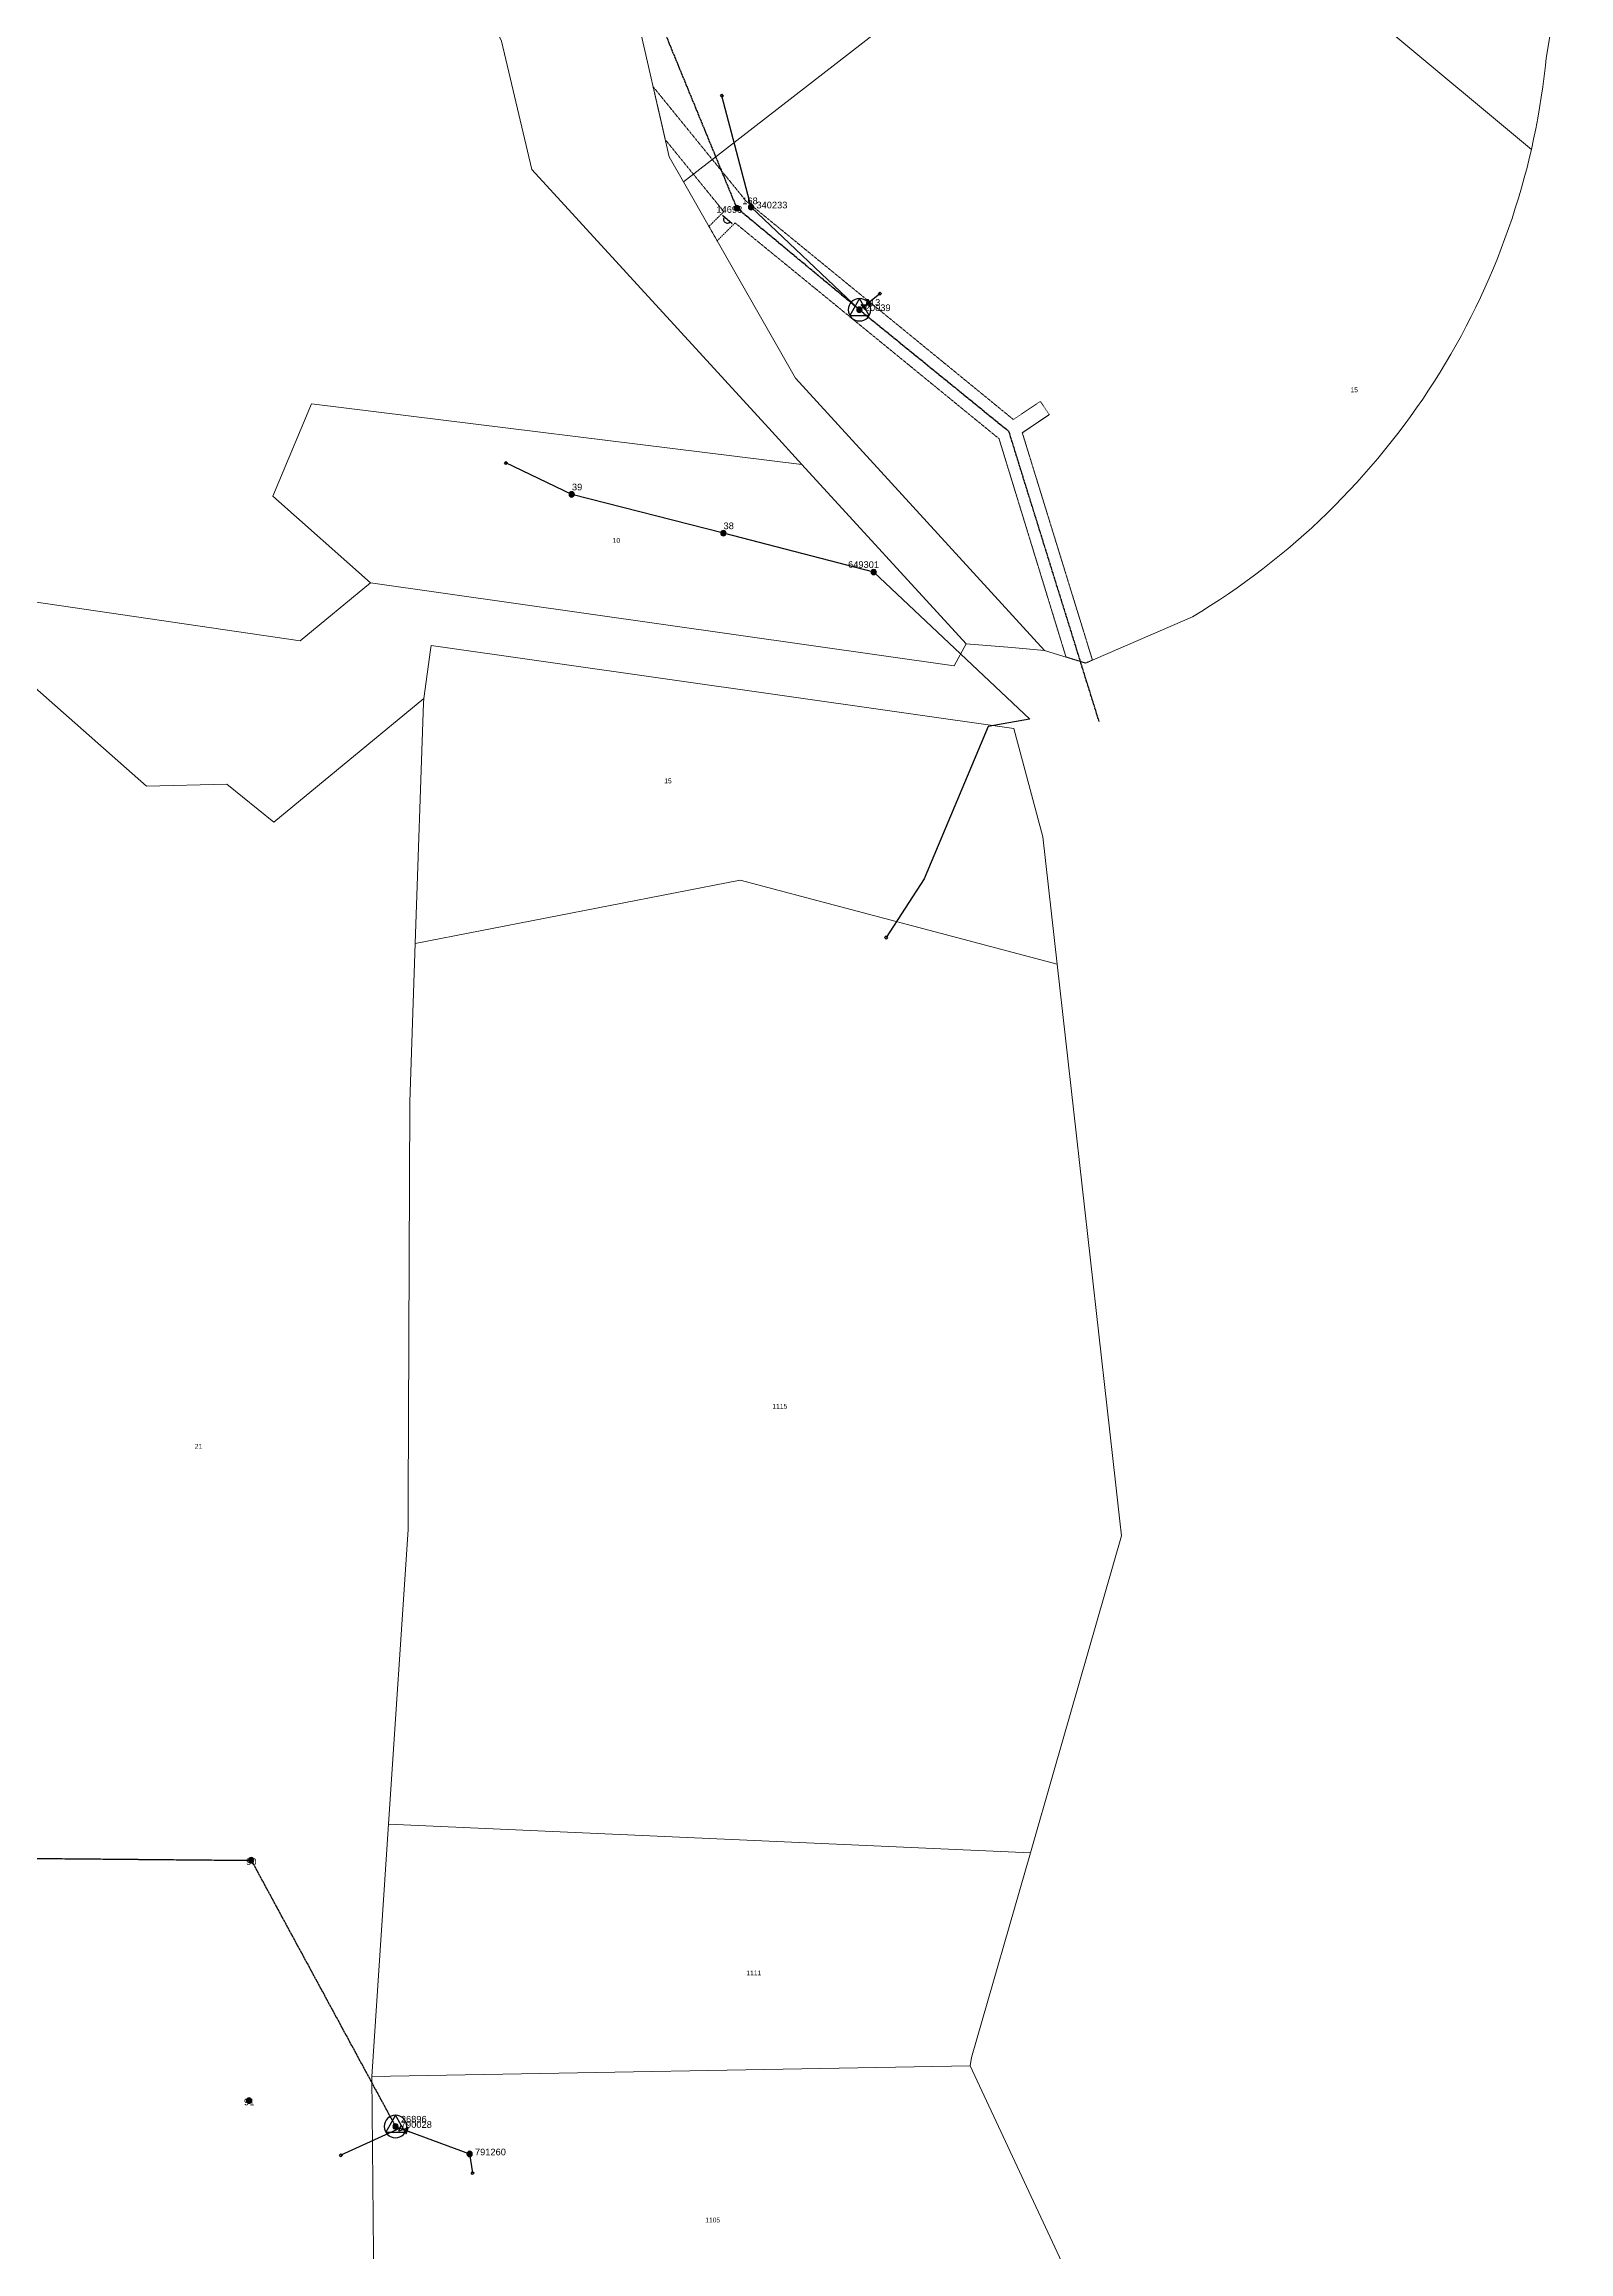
# Model space of a CAD drawing. Header units: metres. Extents: x 277106 to 279712, y 6234192 to 6236845.
# Drawn here: x 279105 to 279678, y 6235159 to 6235989 of the extents above; entities that cross this region are included whole.
import ezdxf
from ezdxf.enums import TextEntityAlignment as Align

# ---------------------------------------------------------------- set-up
doc = ezdxf.new("R2010")
doc.units = ezdxf.units.M
for name, pattern in [('Cable Exist OH', [1, 1, 0]), ('HIDDEN', [0.375, 0.25, -0.125]), ('HIDDEN2', [0.1875, 0.125, -0.0625])]:
    doc.linetypes.add(name, pattern=pattern)
doc.layers.get('0').update_dxf_attribs({"color": 6})
for name, color, linetype, lineweight in [('Cadastre Land Parcels_SP_EXT', 9, 'Continuous', 5), ('Cadastre Other Property_SP_EXT', 9, 'HIDDEN', 5), ('Cadastre Roads_SP_EXT', 9, 'Continuous', 5)]:
    doc.layers.add(name, color=color, linetype=linetype, lineweight=lineweight)
for name, color, linetype in [('Equip_HV_EXT', 7, 'Continuous'), ('Equip_LV_EXT', 7, 'Continuous'), ('Equip_SP_HV_EXT', 7, 'Continuous'), ('Mains_HV_EXT', 7, 'Continuous'), ('Services_SP_EXT', 7, 'Continuous'), ('Sub_SP_TR_HV_LV_EXT', 7, 'Continuous'), ('SupportsOH_SP_TR_HV_LV_SL_EXT', 7, 'Continuous')]:
    doc.layers.add(name, color=color, linetype=linetype)
doc.styles.add('POLE_LABEL', font='arial.ttf')
doc.styles.get("Standard").update_dxf_attribs({"font": 'arial.ttf'})

# ---------------------------------------------------------------- blocks, each defined once
blk = doc.blocks.new('SUB_POLE_EXT')
blk.add_line((2.16, 0.48), (2.16, 0.48, 0))
blk.add_lwpolyline([(-4.22, 0, 1), (4.22, 0, 1)], format="xyb", close=True)
blk.add_lwpolyline([(2.14, 0.52), (0, 4.22), (-3.66, -2.11), (3.66, -2.11)], close=True)
for tag, height, flags, p in [('STREET_CODE', 0.2, 9, (1.5, 0)), ('ASSET_NUM', 2.5, 8, (2, 2)), ('CONSTRUCTED_VOLTAGE', 0.2, 9, (1.5, -0.2)), ('OPERATING_VOLTAGE', 0.2, 9, (1.5, -0.6)), ('OPERATED_BY', 0.2, 9, (1.5, -0.8)), ('ORIENTATION', 0.2, 9, (1.5, -1.2)), ('OWNED_BY', 0.2, 9, (1.5, -1.4)), ('SECONDARY_VOLTAGE', 0.2, 9, (1.5, -1.6)), ('STATE', 0.2, 9, (1.5, -1.8)), ('SUBSTATION_TYPE', 0.2, 9, (1.5, -2)), ('STREETNAME', 0.2, 9, (1.5, -2.8)), ('SUBURB', 0.2, 9, (1.5, -3)), ('Z', 0.2, 1, (1.5, -3.4)), ('NO_PHASES', 0.2, 9, (1.5, -0.4)), ('MAINTAINED_BY', 0.2, 9, (1.5, -1)), ('USAGE', 0.2, 9, (1.5, -2.2)), ('LEGEND', 0.2, 9, (1.5, -2.4)), ('LOCATION', 0.2, 9, (1.5, -2.6)), ('NOTES', 0.2, 9, (1.5, -3.2))]:
    blk.add_attdef(tag, text='', height=height, dxfattribs=dict(flags=flags)).set_placement(p, align=Align.MIDDLE_LEFT)
blk = doc.blocks.new('LV_OH_LINKS_DISTFUSE_EXT')
for p, q in [((0, 0), (0.96, 0)), ((3.84, 0), (4.8, 0))]:
    blk.add_line(p, q)
blk.add_lwpolyline([(3.84, -1.2), (3.84, 1.2), (0.96, -1.2), (0.96, 1.2)], close=True)
at = {"flags": 9}
for tag, p in [('ACTUAL_STATUS', (0, 0)), ('CONSTRUCTED_VOLTAGE', (0, -0.2)), ('OPERATING_VOLTAGE', (0, -0.6)), ('ORIENTATION', (0, -0.8)), ('OWNED_BY', (0, -1)), ('STATE', (0, -1.2)), ('SWITCH_TYPE', (0, -1.4)), ('NO_PHASES', (0, -0.4)), ('USAGE', (0, -1.6)), ('NOTES', (0, -1.8))]:
    blk.add_attdef(tag, text='', height=0.2, dxfattribs=at).set_placement(p, align=Align.MIDDLE_LEFT)
at = {"flags": 1}
blk.add_attdef('Z', (0, 0), '', height=0.2, dxfattribs=at)
blk = doc.blocks.new('CCP_EXT')
blk.add_wipeout([(0, 0.57), (0.57, 0), (0, -0.57), (-0.57, 0)])
blk.add_lwpolyline([(-0.57, 0), (0, 0.57), (0.57, 0), (0, -0.57), (-0.57, 0)])
at = {"flags": 1}
blk.add_attdef('Z', (0, 0), '', height=0.2, dxfattribs=at)
at = {"flags": 9}
for tag, p in [('CCP_TYPE', (0, 0)), ('CONSTRUCTED_VOLTAGE', (0, -0.2)), ('OPERATING_VOLTAGE', (0, -0.6)), ('ORIENTATION', (0, -0.8)), ('OWNED_BY', (0, -1)), ('STATE', (0, -1.8)), ('NO_PHASES', (0, -0.4)), ('USAGE', (0, -1.2)), ('LEGEND', (0, -1.4)), ('LIFE_SUPPORT', (0, -1.6)), ('NOTES', (0, -2))]:
    blk.add_attdef(tag, text='', height=0.2, dxfattribs=at).set_placement(p, align=Align.MIDDLE_LEFT)
blk = doc.blocks.new('POLE_EXT')
blk.add_hatch(color=256).paths.add_polyline_path([(-1, 0, 1), (1, 0, 1)])
blk.add_lwpolyline([(-1, 0, 1), (1, 0, 1)], format="xyb", close=True)
for tag, height, flags, p in [('pNumber', 2.5, 8, (-17.84, 2.07)), ('OWNED_BY', 0.2, 9, (1.35, -0.4)), ('SPECIAL_USE', 0.2, 9, (1.35, -0.8)), ('STATE', 0.2, 9, (1.35, -1)), ('cLV', 0.2, 9, (1.35, -1.4)), ('hDepth', 0.2, 9, (1.35, -1.6)), ('hDia', 0.2, 9, (1.35, -1.8)), ('cHV', 0.2, 9, (1.35, -2)), ('cLinedev', 0.2, 9, (1.35, -3.4)), ('pExisting', 0.2, 9, (1.35, -3.8)), ('pFooting', 0.2, 9, (1.35, -4.4)), ('pNew', 0.2, 9, (1.35, -4.6)), ('pRelocate', 0.2, 9, (1.35, -5)), ('pRemove', 0.2, 9, (1.35, -5.2)), ('pReplace', 0.2, 9, (1.35, -5.4)), ('pStay', 0.2, 9, (1.35, -5.6)), ('pType', 0.2, 9, (1.35, -5.8)), ('cspan', 0.2, 9, (1.35, -6)), ('STREETNAME', 0.2, 9, (1.35, -6.2)), ('SUBURB', 0.2, 9, (1.35, -6.4)), ('OPERATED_BY', 0.2, 9, (1.36, -7.01)), ('PARENT', 0.2, 9, (1.35, -0.6)), ('USAGE', 0.2, 9, (1.35, -1.2)), ('LBRACKET', 0.2, 9, (1.35, -2.2)), ('LExisting', 0.2, 9, (1.35, -2.4)), ('LANTNUMBER', 0.2, 9, (1.35, -2.6)), ('LOther', 0.2, 9, (1.35, -2.8)), ('LRemove', 0.2, 9, (1.35, -3)), ('LEGEND', 0.2, 9, (1.35, -3.2)), ('LOCATION', 0.2, 9, (1.35, -3.6)), ('PFNUMBER', 0.2, 9, (1.35, -4)), ('NEWPFNUMBER', 0.2, 9, (1.35, -4.2)), ('NOTES', 0.2, 9, (1.35, -6.6)), ('MAINTAINED_BY', 0.2, 9, (1.36, -6.81))]:
    blk.add_attdef(tag, text='', height=height, dxfattribs=dict(flags=flags)).set_placement(p, align=Align.MIDDLE_LEFT)
at = {"style": 'POLE_LABEL'}
for tag, height, flags, p in [('STRUCTURE_PLANT_NUMBER', 0.2, 9, (1.35, 0.03)), ('ASSET_NUM', 2.5, 8, (2, 2)), ('STREET_CODE', 0.2, 9, (1.35, -0.2))]:
    blk.add_attdef(tag, text='', height=height, dxfattribs=dict(at, flags=flags)).set_placement(p, align=Align.MIDDLE_LEFT)
at = {"flags": 1}
blk.add_attdef('Z', (1.35, -7.33), '', height=0.2, dxfattribs=at)
blk = doc.blocks.new('HV_USL_CLOSED_EXT')
blk.add_line((2.4, 5.5), (-2.4, 5.5))
blk.add_lwpolyline([(1.44, 5.5, 0.414214), (0, 6.94, 0.414214), (-1.44, 5.5)], format="xyb")
for tag, height, flags, p in [('STREET_CODE', 0.2, 9, (1.5, 0)), ('ASSET_NUM', 2.5, 8, (2, 2)), ('ACTUAL_STATUS', 0.2, 9, (1.5, -0.2)), ('CONSTRUCTED_VOLTAGE', 0.2, 9, (1.5, -0.4)), ('OPERATING_VOLTAGE', 0.2, 9, (1.5, -0.8)), ('ORIENTATION', 0.2, 9, (1.5, -1)), ('OWNED_BY', 0.2, 9, (1.5, -1.2)), ('OPERATED_BY', 0.2, 9, (1.5, -1.4)), ('STATE', 0.2, 9, (1.5, -1.8)), ('SWITCH_TYPE', 0.2, 9, (1.5, -2)), ('STREETNAME', 0.2, 9, (1.5, -2.8)), ('SUBURB', 0.2, 9, (1.5, -3)), ('Z', 0.2, 1, (1.5, -3.6)), ('NO_PHASES', 0.2, 9, (1.5, -0.6)), ('MAINTAINED_BY', 0.2, 9, (1.5, -1.6)), ('USAGE', 0.2, 9, (1.5, -2.2)), ('LEGEND', 0.2, 9, (1.5, -2.4)), ('LOCATION', 0.2, 9, (1.5, -2.6)), ('NOTES', 0.2, 9, (1.5, -3.2)), ('LABEL_ALIGNMENT', 0.2, 9, (1.5, -3.4))]:
    blk.add_attdef(tag, text='', height=height, dxfattribs=dict(flags=flags)).set_placement(p, align=Align.MIDDLE_LEFT)
blk = doc.blocks.new('CONNECTOR_NODE_EXT')
h = blk.add_hatch(color=256)
edge = h.paths.add_edge_path()
edge.add_arc((0, 0), 0.5, 0, 360)
blk.add_circle((0, 0), 0.5)
at = {"flags": 1}
blk.add_attdef('Z', (0, 0), '', height=0.2, dxfattribs=at)
at = {"flags": 9}
for tag, p in [('CONNECTOR_TYPE', (0, 0)), ('CONSTRUCTED_VOLTAGE', (0, -0.2)), ('OPERATING_VOLTAGE', (0, -0.6)), ('ORIENTATION', (0, -0.8)), ('SUBTYPE', (0, -1)), ('NO_PHASES', (0, -0.4)), ('USAGE', (0, -1.2)), ('NOTES', (0, -1.4))]:
    blk.add_attdef(tag, text='', height=0.2, dxfattribs=at).set_placement(p, align=Align.MIDDLE_LEFT)

msp = doc.modelspace()

# ---------------------------------------------------------------- linework, layer by layer
at = {"layer": 'Cadastre Land Parcels_SP_EXT', "linetype": 'Continuous'}
for points in [[(279362.41, 6236201.32), (279349.35, 6236212.21), (279324.23, 6236166.31), (279314.41, 6236109.11), (279314.14, 6236059.86), (279340.03, 6235946.94), (279345.38, 6235937.55), (279439.05, 6236010.31), (279502.15, 6236084.79), (279464.54, 6236116.15), (279362.41, 6236201.32)], [(279389.91, 6235831.32), (279205.54, 6235854.11), (279190.98, 6235819.44), (279227.73, 6235786.88), (279447.07, 6235755.66), (279451.58, 6235763.95), (279389.91, 6235831.32)], [(279085.33, 6235761.73), (279023.45, 6235770.77), (278980.97, 6235445.59), (278979.77, 6235436.41), (278922.64, 6234999.06), (279165.83, 6234968.35), (279246.95, 6235011.96), (279229.44, 6235105.75), (279228.2, 6235225.38), (279234.52, 6235320.2), (279241.9, 6235431.03), (279241.95, 6235442.54), (279242.51, 6235591.78), (279244.56, 6235651.21), (279247.69, 6235741.74), (279247.75, 6235743.39), (279191.48, 6235696.91), (279173.7, 6235711.11), (279143.57, 6235710.47), (279085.33, 6235761.73)], [(279480.42, 6235691.37), (279469.59, 6235732.13), (279250.58, 6235763.3), (279250.35, 6235761.67), (279247.75, 6235743.39), (279247.69, 6235741.74), (279244.56, 6235651.21), (279366.73, 6235675.13), (279485.82, 6235643.55), (279480.42, 6235691.37)], [(279485.82, 6235643.55), (279366.73, 6235675.13), (279244.56, 6235651.21), (279242.51, 6235591.78), (279241.95, 6235442.54), (279241.9, 6235431.03), (279234.52, 6235320.2), (279475.77, 6235309.44), (279484.72, 6235340.55), (279510.06, 6235428.6), (279509.44, 6235434.09), (279507.79, 6235448.75), (279485.82, 6235643.55)], [(279228.2, 6235225.38), (279453.1, 6235229.36), (279453.65, 6235232.54), (279475.77, 6235309.44), (279234.52, 6235320.2), (279228.2, 6235225.38)], [(279229.44, 6235105.75), (279503.54, 6235121.43), (279453.1, 6235229.36), (279228.2, 6235225.38), (279229.44, 6235105.75)]]:
    msp.add_lwpolyline(points, close=True, dxfattribs=at)
for points in [[(279051.01, 6236085.63), (279009.08, 6235793.2), (279086.67, 6235781.86), (279201.33, 6235765.09), (279227.73, 6235786.88), (279190.98, 6235819.44), (279205.54, 6235854.11), (279389.91, 6235831.32), (279378.69, 6235843.57), (279288.41, 6235942.19), (279276.94, 6235990.49)], [(279439.05, 6236010.31), (279345.38, 6235937.55), (279387.45, 6235863.79), (279481.13, 6235761.46), (279496.54, 6235756.68), (279536.74, 6235774.09), (279540.16, 6235776.18), (279543.54, 6235778.31), (279546.89, 6235780.5), (279550.21, 6235782.73), (279553.5, 6235785.01), (279556.75, 6235787.33), (279559.97, 6235789.71), (279563.16, 6235792.12), (279566.31, 6235794.59), (279569.42, 6235797.1), (279572.5, 6235799.66), (279575.54, 6235802.25), (279578.55, 6235804.9), (279581.51, 6235807.58), (279584.43, 6235810.31), (279587.32, 6235813.08), (279590.16, 6235815.89), (279592.97, 6235818.75), (279595.73, 6235821.64), (279598.45, 6235824.57), (279601.13, 6235827.54), (279603.77, 6235830.55), (279606.36, 6235833.6), (279608.9, 6235836.68), (279611.41, 6235839.8), (279613.86, 6235842.96), (279616.27, 6235846.15), (279618.64, 6235849.38), (279620.96, 6235852.64), (279623.23, 6235855.93), (279625.45, 6235859.26), (279627.62, 6235862.61), (279629.75, 6235866), (279631.83, 6235869.42), (279633.85, 6235872.87), (279635.83, 6235876.35), (279637.76, 6235879.85), (279639.63, 6235883.38), (279641.46, 6235886.94), (279643.23, 6235890.53), (279644.95, 6235894.14), (279646.62, 6235897.78), (279648.24, 6235901.44), (279649.8, 6235905.12), (279651.31, 6235908.82), (279652.76, 6235912.55), (279654.16, 6235916.29), (279655.51, 6235920.06), (279656.81, 6235923.85), (279658.04, 6235927.65), (279659.23, 6235931.47), (279660.36, 6235935.31), (279661.43, 6235939.16), (279662.45, 6235943.03), (279663.41, 6235946.91), (279664.07, 6235949.74), (279664.07, 6235949.74), (279502.15, 6236084.79)], [(279502.15, 6236084.79), (279664.07, 6235949.74), (279664.93, 6235953.65), (279665.74, 6235957.57), (279666.49, 6235961.49), (279667.19, 6235965.43), (279667.82, 6235969.38), (279668.4, 6235973.34), (279668.92, 6235977.3), (279669.39, 6235981.28), (279669.68, 6235984.07), (279678.17, 6236035.09)]]:
    msp.add_lwpolyline(points, dxfattribs=at)
at = {"layer": 'Mains_HV_EXT', "linetype": 'Cable Exist OH'}
for points in [[(279411.53, 6235889.5), (279365.48, 6235927.69)], [(279411.53, 6235889.5), (279467.57, 6235843.91), (279501.51, 6235734.73)], [(278939.91, 6235426.92), (279027.22, 6235308), (279182.95, 6235306.59)], [(279182.95, 6235306.59), (279237.16, 6235206.53)]]:
    msp.add_lwpolyline(points, dxfattribs=at)

# ---------------------------------------------------------------- block references
at = {"layer": 'Equip_HV_EXT'}
msp.add_blockref('CONNECTOR_NODE_EXT', (279182.95, 6235306.59), dxfattribs=at)
at = {"layer": 'Equip_LV_EXT'}
for p, rotation in [((279412.14, 6235889.97), 38.39257597679983), ((279237.92, 6235206.24), 339.669696604299)]:
    msp.add_blockref('LV_OH_LINKS_DISTFUSE_EXT', p, dxfattribs=dict(at, rotation=rotation))
at = {"layer": 'Equip_SP_HV_EXT'}
ref = msp.add_blockref('HV_USL_CLOSED_EXT', (279365.48, 6235927.69), dxfattribs=dict(at, rotation=139.1171305397994))
ref.add_attrib('ASSET_NUM', '14693', dxfattribs={"layer": '0', "height": 2.5}).set_placement((279367.48, 6235928.45), align=Align.TOP_RIGHT)
at = {"layer": 'Sub_SP_TR_HV_LV_EXT'}
ref = msp.add_blockref('SUB_POLE_EXT', (279411.53, 6235889.5), dxfattribs=at)
ref.add_attrib('ASSET_NUM', '20039', dxfattribs={"layer": '0', "height": 2.5}).set_placement((279413.53, 6235890.25), align=Align.MIDDLE_LEFT)
ref = msp.add_blockref('SUB_POLE_EXT', (279237.16, 6235206.53), dxfattribs=at)
ref.add_attrib('ASSET_NUM', '26896', dxfattribs={"layer": '0', "height": 2.5}).set_placement((279239.16, 6235207.28), align=Align.BOTTOM_LEFT)
at = {"layer": 'SupportsOH_SP_TR_HV_LV_SL_EXT'}
ref = msp.add_blockref('POLE_EXT', (279365.48, 6235927.69), dxfattribs=at)
ref.add_attrib('ASSET_NUM', '168', dxfattribs={"layer": '0', "height": 2.5, "style": 'POLE_LABEL'}).set_placement((279367.48, 6235928.45), align=Align.BOTTOM_LEFT)
ref = msp.add_blockref('POLE_EXT', (279370.8, 6235928.12), dxfattribs=at)
ref.add_attrib('ASSET_NUM', '340233', dxfattribs={"layer": '0', "height": 2.5, "style": 'POLE_LABEL'}).set_placement((279372.8, 6235928.87), align=Align.MIDDLE_LEFT)
ref = msp.add_blockref('POLE_EXT', (279303.4, 6235820.11), dxfattribs=at)
ref.add_attrib('ASSET_NUM', '39', dxfattribs={"layer": '0', "height": 2.5, "style": 'POLE_LABEL'}).set_placement((279305.4, 6235820.86), align=Align.BOTTOM_CENTER)
ref = msp.add_blockref('POLE_EXT', (279360.39, 6235805.52), dxfattribs=at)
ref.add_attrib('ASSET_NUM', '38', dxfattribs={"layer": '0', "height": 2.5, "style": 'POLE_LABEL'}).set_placement((279362.39, 6235806.27), align=Align.BOTTOM_CENTER)
ref = msp.add_blockref('POLE_EXT', (279416.88, 6235790.92), dxfattribs=dict(at, rotation=359.4566812582057))
ref.add_attrib('ASSET_NUM', '649301', dxfattribs={"layer": '0', "height": 2.5, "rotation": 359.53874, "style": 'POLE_LABEL'}).set_placement((279418.88, 6235791.67), align=Align.BOTTOM_RIGHT)
ref = msp.add_blockref('POLE_EXT', (279182.9, 6235306.62), dxfattribs=at)
ref.add_attrib('ASSET_NUM', '90', dxfattribs={"layer": '0', "height": 2.5, "style": 'POLE_LABEL'}).set_placement((279184.9, 6235307.37), align=Align.TOP_RIGHT)
ref = msp.add_blockref('POLE_EXT', (279182.09, 6235216.27), dxfattribs=at)
ref.add_attrib('ASSET_NUM', '91', dxfattribs={"layer": '0', "height": 2.5, "style": 'POLE_LABEL'}).set_placement((279184.09, 6235217.02), align=Align.TOP_RIGHT)
ref = msp.add_blockref('POLE_EXT', (279237.16, 6235206.53), dxfattribs=at)
ref.add_attrib('ASSET_NUM', '790028', dxfattribs={"layer": '0', "height": 2.5, "style": 'POLE_LABEL'}).set_placement((279239.16, 6235207.28), align=Align.MIDDLE_LEFT)
ref = msp.add_blockref('POLE_EXT', (279265, 6235196.21), dxfattribs=at)
ref.add_attrib('ASSET_NUM', '791260', dxfattribs={"layer": '0', "height": 2.5, "style": 'POLE_LABEL'}).set_placement((279267, 6235196.96), align=Align.MIDDLE_LEFT)

# ---------------------------------------------------------------- texts
at = {"layer": 'Cadastre Land Parcels_SP_EXT'}
for s, p in [('15', (279596.12, 6235858.52)), ('10', (279318.8, 6235801.89)), ('15', (279338.17, 6235711.5)), ('1115', (279378.82, 6235476.4)), ('21', (279161.7, 6235461.34)), ('1111', (279369.05, 6235263.38)), ('1105', (279353.57, 6235170.48))]:
    msp.add_text(s, height=1.8, dxfattribs=at).set_placement(p)

# ---------------------------------------------------------------- next in the draw order: block references
at = {"layer": 'Services_SP_EXT'}
for p in [(279359.82, 6235969.95), (279419.2, 6235895.57), (279278.66, 6235831.95), (279421.53, 6235653.52), (279216.64, 6235195.73), (279266.11, 6235189.08)]:
    msp.add_blockref('CCP_EXT', p, dxfattribs=at)

# ---------------------------------------------------------------- next in the draw order: block references
for p in [(279359.82, 6235969.95), (279419.2, 6235895.57), (279278.66, 6235831.95), (279421.53, 6235653.52), (279216.64, 6235195.73), (279266.11, 6235189.08)]:
    msp.add_blockref('CCP_EXT', p, dxfattribs=at)

# ---------------------------------------------------------------- next in the draw order: linework, layer by layer
at = {"layer": 'Cadastre Other Property_SP_EXT', "linetype": 'HIDDEN2'}
msp.add_lwpolyline([(279338.56, 6235953.44), (279360.54, 6235926.4), (279354.97, 6235920.84), (279358.05, 6235915.43), (279364.78, 6235922.15), (279464, 6235841.02), (279489.16, 6235758.98), (279496.54, 6235756.69), (279499.11, 6235757.8), (279472.73, 6235843.28), (279482.86, 6235850.09), (279479.51, 6235855.07), (279469.38, 6235848.25), (279368.86, 6235930.44), (279334, 6235973.33), (279338.56, 6235953.44)], close=True, dxfattribs=at)
at = {"layer": 'Cadastre Roads_SP_EXT', "linetype": 'Continuous'}
msp.add_lwpolyline([(279387.45, 6235863.79), (279345.38, 6235937.55), (279340.03, 6235946.94), (279314.14, 6236059.86), (279312.11, 6236068.73), (279234.45, 6236136.61), (279032.38, 6236313.25), (279001.52, 6236340.23), (278996.08, 6236330.87), (278991.22, 6236322.52), (279074.53, 6236249.69), (279215.6, 6236126.37), (279238.97, 6236085.46), (279255.31, 6236038.2), (279259.06, 6236029.79), (279276.94, 6235990.49), (279288.41, 6235942.19), (279378.69, 6235843.57), (279389.91, 6235831.32), (279451.58, 6235763.95), (279468.85, 6235762.5), (279481.13, 6235761.46), (279387.45, 6235863.79)], close=True, dxfattribs=at)
at = {"layer": 'Mains_HV_EXT', "linetype": 'Cable Exist OH'}
msp.add_lwpolyline([(279365.48, 6235927.69), (279308.5, 6236066.66), (279158.13, 6236198.1)], dxfattribs=at)
at = {"layer": 'Services_SP_EXT'}
for points in [[(279411.53, 6235889.5), (279370.8, 6235928.12), (279359.82, 6235969.95)], [(279411.53, 6235889.5), (279419.2, 6235895.57)], [(279475.51, 6235735.6), (279416.88, 6235790.92), (279360.39, 6235805.52), (279303.4, 6235820.11), (279278.66, 6235831.95)], [(279475.49, 6235735.6), (279459.89, 6235732.82), (279435.81, 6235675.62), (279421.53, 6235653.52)], [(279238.93, 6235205.87), (279216.64, 6235195.73)], [(279237.18, 6235206.52), (279265, 6235196.21), (279266.11, 6235189.08)]]:
    msp.add_lwpolyline(points, dxfattribs=at)

# ---------------------------------------------------------------- next in the draw order: block references
at = {"layer": 'SupportsOH_SP_TR_HV_LV_SL_EXT'}
ref = msp.add_blockref('POLE_EXT', (279411.53, 6235889.5), dxfattribs=at)
ref.add_attrib('ASSET_NUM', '213', dxfattribs={"layer": '0', "height": 2.5, "style": 'POLE_LABEL'}).set_placement((279413.53, 6235890.25), align=Align.BOTTOM_LEFT)

doc.saveas('drawing.dxf')
